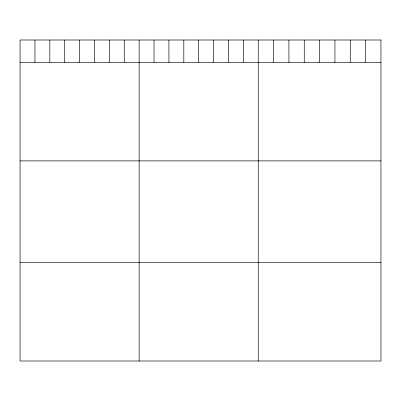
<?xml version="1.0" encoding="UTF-8"?>
<svg xmlns="http://www.w3.org/2000/svg" width="401" height="401" viewBox="0 0 401 401"><rect width="100%" height="100%" fill="white"/><g stroke="black" fill="none" stroke-linecap="round" stroke-linejoin="round"><path stroke-width="0.6" d="M20.05 62.32L380.95 62.32M20.05 160.886L380.95 160.886M20.05 262.434L380.95 262.434M365.612 40L365.612 62.32M350.273 40L350.273 62.32M334.935 40L334.935 62.32M319.597 40L319.597 62.32M304.259 40L304.259 62.32M288.92 40L288.92 62.32M273.582 40L273.582 62.32M258.244 40L258.244 361M243.357 40L243.357 62.32M228.47 40L228.47 62.32M213.583 40L213.583 62.32M198.695 40L198.695 62.32M183.808 40L183.808 62.32M168.921 40L168.921 62.32M154.034 40L154.034 62.32M139.147 40L139.147 361M124.26 40L124.26 62.32M109.373 40L109.373 62.32M94.486 40L94.486 62.32M79.599 40L79.599 62.32M64.711 40L64.711 62.32M49.824 40L49.824 62.32M34.937 40L34.937 62.32M380.95 40L20.05 40L20.05 361L380.95 361L380.95 40"/></g></svg>
